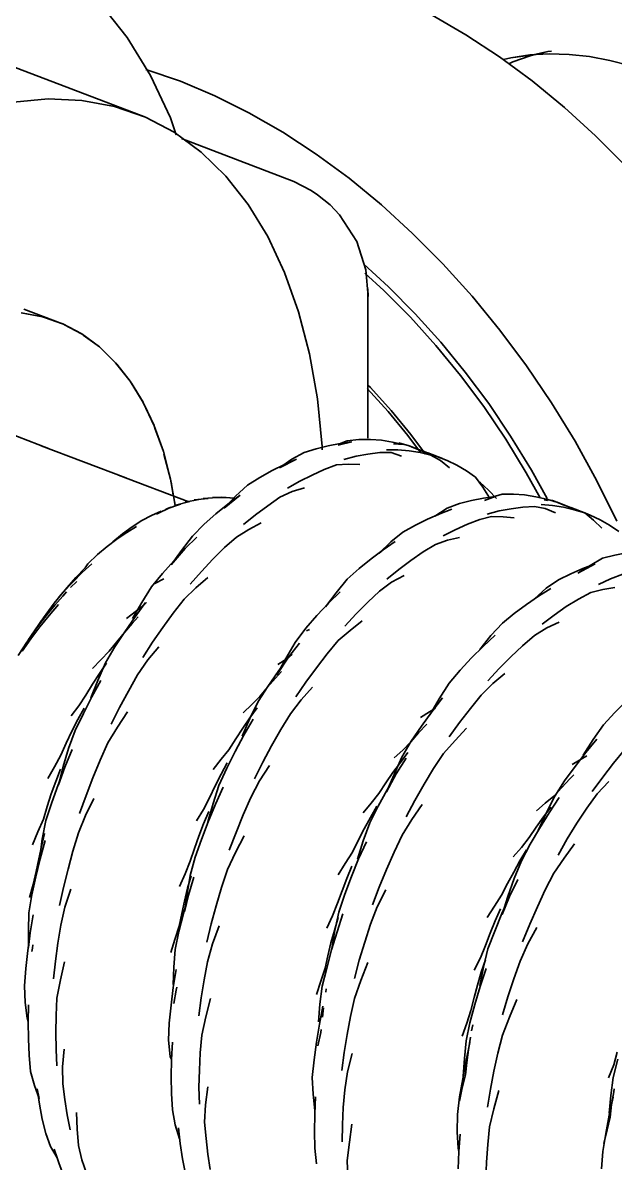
# Model space of a CAD drawing. Header units: millimetres. Extents: x 0 to 420, y 0 to 297.
# Drawn here: x 161.27 to 172.98, y 186.08 to 208.62 of the extents above; entities that cross this region are included whole.
import ezdxf

# ---------------------------------------------------------------- set-up
doc = ezdxf.new("R2010")
doc.units = ezdxf.units.MM
doc.header["$LTSCALE"] = 6
doc.layers.add('VISIVEL', color=7, linetype='Continuous', lineweight=35)

msp = doc.modelspace()

# ---------------------------------------------------------------- linework, layer by layer
at = {"layer": 'VISIVEL'}
for p, q in [((163.334, 208.329), (162.81, 208.989)), ((170.03, 208.381), (169.362, 208.765)), ((163.694, 206.753), (159.85, 208.213)), ((163.794, 207.573), (163.334, 208.329)), ((170.694, 207.945), (170.03, 208.381)), ((170.918, 207.925), (171.358, 207.981)), ((170.918, 207.925), (171.29, 207.981)), ((171.29, 207.981), (171.674, 208.001)), ((171.298, 207.961), (171.65, 208.049)), ((171.65, 208.049), (171.358, 207.981)), ((171.65, 208.049), (171.722, 208.057)), ((171.674, 208.001), (172.07, 207.993)), ((172.07, 207.993), (172.47, 207.949)), ((171.342, 207.469), (170.694, 207.945)), ((170.77, 207.889), (170.918, 207.925)), ((170.894, 207.813), (170.958, 207.845)), ((170.958, 207.845), (171.298, 207.961)), ((172.47, 207.949), (172.874, 207.873)), ((172.874, 207.873), (173.286, 207.765)), ((164.386, 207.461), (163.706, 207.693)), ((164.19, 206.737), (163.794, 207.573)), ((165.066, 207.177), (164.386, 207.461)), ((171.978, 206.945), (171.342, 207.469)), ((161.774, 207.113), (161.086, 207.049)), ((162.442, 207.085), (161.774, 207.113)), ((163.082, 206.965), (162.442, 207.085)), ((165.742, 206.841), (165.066, 207.177)), ((163.694, 206.753), (163.082, 206.965)), ((172.594, 206.381), (171.978, 206.945)), ((164.266, 206.453), (163.694, 206.753)), ((164.306, 206.405), (164.19, 206.737)), ((166.41, 206.457), (165.742, 206.841)), ((164.798, 206.061), (164.266, 206.453)), ((167.07, 206.021), (166.41, 206.457)), ((166.63, 205.481), (164.41, 206.329)), ((173.194, 205.777), (172.594, 206.381)), ((165.286, 205.585), (164.798, 206.061)), ((167.722, 205.545), (167.07, 206.021)), ((165.726, 205.029), (165.286, 205.585)), ((168.358, 205.021), (167.722, 205.545)), ((166.974, 205.301), (166.63, 205.481)), ((166.974, 205.301), (167.098, 205.217)), ((167.346, 205.017), (167.098, 205.217)), ((166.114, 204.393), (165.726, 205.029)), ((167.346, 205.017), (167.534, 204.821)), ((167.534, 204.821), (167.874, 204.293)), ((168.974, 204.457), (168.358, 205.021)), ((166.446, 203.685), (166.114, 204.393)), ((169.574, 203.853), (168.974, 204.457)), ((167.874, 204.293), (168.054, 203.733)), ((168.498, 203.397), (168.01, 203.845)), ((168.054, 203.733), (168.098, 203.209)), ((170.15, 203.217), (169.574, 203.853)), ((166.722, 202.909), (166.446, 203.685)), ((168.41, 203.329), (168.03, 203.673)), ((168.094, 200.409), (168.094, 203.361)), ((168.098, 203.209), (168.094, 203.361)), ((168.934, 202.801), (168.41, 203.329)), ((169.026, 202.865), (168.498, 203.397)), ((170.702, 202.541), (170.15, 203.217)), ((161.242, 202.885), (161.662, 202.809)), ((161.662, 202.809), (161.278, 202.881)), ((162.058, 202.669), (161.294, 202.961)), ((161.662, 202.809), (162.062, 202.669)), ((162.058, 202.669), (161.698, 202.797)), ((166.938, 202.077), (166.722, 202.909)), ((169.438, 202.241), (168.934, 202.801)), ((169.534, 202.305), (169.026, 202.865)), ((162.062, 202.669), (162.438, 202.469)), ((162.434, 202.469), (162.094, 202.649)), ((162.438, 202.469), (162.786, 202.213)), ((162.786, 202.213), (162.466, 202.445)), ((171.226, 201.837), (170.702, 202.541)), ((162.786, 202.213), (163.106, 201.901)), ((163.106, 201.901), (162.814, 202.185)), ((169.922, 201.649), (169.438, 202.241)), ((170.018, 201.713), (169.534, 202.305)), ((163.106, 201.901), (163.394, 201.537)), ((167.094, 201.185), (166.938, 202.077)), ((163.394, 201.537), (163.13, 201.869)), ((170.482, 201.093), (170.018, 201.713)), ((171.722, 201.105), (171.226, 201.837)), ((163.394, 201.537), (163.65, 201.117)), ((163.65, 201.121), (163.418, 201.497)), ((168.142, 201.409), (168.094, 201.457)), ((170.382, 201.033), (169.922, 201.649)), ((168.49, 200.937), (168.078, 201.393)), ((168.55, 200.957), (168.142, 201.409)), ((163.65, 201.117), (163.866, 200.653)), ((163.866, 200.657), (163.67, 201.077)), ((167.19, 200.245), (167.094, 201.185)), ((170.818, 200.389), (170.382, 201.033)), ((170.914, 200.449), (170.482, 201.093)), ((172.186, 200.349), (171.722, 201.105)), ((160.114, 200.845), (161.782, 200.209)), ((168.882, 200.461), (168.49, 200.937)), ((168.942, 200.481), (168.55, 200.957)), ((163.866, 200.653), (164.05, 200.145)), ((164.05, 200.149), (163.882, 200.609)), ((167.682, 200.357), (167.498, 200.285)), ((167.506, 200.273), (167.778, 200.337)), ((167.778, 200.337), (167.542, 200.305)), ((167.914, 200.385), (167.682, 200.357)), ((168.142, 200.385), (167.914, 200.385)), ((168.362, 200.369), (168.142, 200.385)), ((168.578, 200.333), (168.362, 200.369)), ((168.79, 200.285), (168.578, 200.333)), ((168.906, 200.257), (168.702, 200.321)), ((169.13, 200.125), (168.882, 200.461)), ((169.23, 200.093), (168.942, 200.481)), ((171.222, 199.725), (170.818, 200.389)), ((171.326, 199.781), (170.914, 200.449)), ((172.618, 199.569), (172.186, 200.349)), ((161.782, 200.209), (161.638, 200.261)), ((161.638, 200.261), (163.306, 199.625)), ((164.19, 199.597), (164.05, 200.145)), ((164.19, 199.601), (164.062, 200.097)), ((166.83, 200.125), (166.59, 199.993)), ((167.07, 200.201), (166.83, 200.125)), ((167.31, 200.261), (167.07, 200.201)), ((167.19, 200.177), (167.19, 200.245)), ((167.542, 200.305), (167.31, 200.261)), ((168.09, 200.097), (167.858, 200.053)), ((168.326, 200.129), (168.09, 200.097)), ((168.55, 200.125), (168.326, 200.129)), ((168.686, 200.177), (168.462, 200.177)), ((168.758, 200.053), (168.55, 200.125)), ((168.598, 200.301), (168.79, 200.285)), ((168.91, 200.157), (168.686, 200.177)), ((169.11, 200.177), (168.906, 200.257)), ((168.906, 200.257), (168.998, 200.221)), ((169.126, 200.125), (168.91, 200.157)), ((168.998, 200.221), (169.29, 200.109)), ((169.29, 200.109), (169.09, 200.189)), ((169.09, 200.189), (169.382, 200.073)), ((169.302, 200.085), (169.11, 200.177)), ((169.338, 200.077), (169.126, 200.125)), ((169.382, 200.073), (169.182, 200.153)), ((169.182, 200.153), (169.474, 200.041)), ((169.474, 200.041), (169.274, 200.117)), ((169.274, 200.117), (169.566, 200.005)), ((169.566, 200.005), (169.362, 200.085)), ((169.362, 200.085), (169.658, 199.969)), ((166.198, 199.769), (166.442, 199.889)), ((166.346, 199.821), (166.682, 199.997)), ((166.59, 199.993), (166.346, 199.821)), ((166.682, 199.997), (166.442, 199.889)), ((167.47, 199.881), (167.23, 199.789)), ((167.702, 199.897), (167.47, 199.881)), ((167.858, 200.053), (167.618, 199.989)), ((167.93, 199.889), (167.702, 199.897)), ((169.53, 199.969), (169.338, 200.077)), ((169.658, 199.969), (169.454, 200.049)), ((169.706, 199.825), (169.53, 199.969)), ((169.85, 199.877), (169.658, 199.969)), ((170.042, 199.765), (169.85, 199.877)), ((163.306, 199.625), (163.166, 199.681)), ((163.166, 199.681), (164.554, 199.149)), ((166.198, 199.769), (165.958, 199.633)), ((166.746, 199.561), (166.99, 199.681)), ((167.23, 199.789), (166.99, 199.681)), ((170.222, 199.641), (170.042, 199.765)), ((170.366, 199.441), (170.222, 199.641)), ((171.498, 199.229), (171.222, 199.725)), ((171.634, 199.221), (171.326, 199.781)), ((164.282, 199.085), (164.19, 199.597)), ((164.246, 199.281), (164.202, 199.545)), ((165.714, 199.481), (165.478, 199.261)), ((165.958, 199.633), (165.714, 199.481)), ((166.746, 199.561), (166.502, 199.425)), ((166.838, 199.429), (166.598, 199.357)), ((170.474, 199.385), (170.306, 199.541)), ((170.306, 199.541), (170.366, 199.441)), ((170.498, 199.229), (170.366, 199.441)), ((173.014, 198.773), (172.618, 199.569)), ((164.478, 199.145), (164.754, 199.197)), ((164.658, 199.189), (164.938, 199.221)), ((164.658, 199.189), (164.754, 199.197)), ((164.838, 199.217), (165.114, 199.237)), ((164.838, 199.217), (164.938, 199.221)), ((165.018, 199.237), (165.29, 199.237)), ((165.018, 199.237), (165.114, 199.237)), ((165.194, 199.241), (165.462, 199.225)), ((165.194, 199.241), (165.29, 199.237)), ((165.25, 199.025), (165.566, 199.285)), ((165.478, 199.261), (165.25, 199.025)), ((165.566, 199.285), (165.326, 199.105)), ((165.362, 199.233), (165.494, 199.221)), ((165.362, 199.233), (165.462, 199.225)), ((166.354, 199.241), (166.114, 199.073)), ((166.598, 199.357), (166.354, 199.241)), ((170.374, 199.225), (170.138, 199.181)), ((170.606, 199.257), (170.374, 199.225)), ((170.398, 199.181), (170.606, 199.257)), ((170.634, 199.221), (170.474, 199.385)), ((170.746, 199.305), (170.502, 199.229)), ((170.97, 199.305), (170.746, 199.305)), ((171.19, 199.289), (170.97, 199.305)), ((171.41, 199.253), (171.19, 199.289)), ((171.622, 199.205), (171.41, 199.253)), ((171.578, 199.193), (171.642, 199.181)), ((171.738, 199.177), (171.59, 199.197)), ((171.83, 199.145), (171.622, 199.205)), ((164.006, 198.969), (163.818, 198.881)), ((163.914, 198.909), (164.198, 199.045)), ((163.914, 198.909), (164.006, 198.969)), ((164.102, 199.005), (164.386, 199.109)), ((164.102, 199.005), (164.198, 199.045)), ((164.282, 199.081), (164.27, 199.149)), ((164.29, 199.085), (164.57, 199.157)), ((164.29, 199.085), (164.386, 199.109)), ((164.478, 199.145), (164.57, 199.157)), ((165.326, 199.105), (165.086, 198.913)), ((166.114, 199.073), (165.874, 198.897)), ((169.658, 199.025), (169.414, 198.869)), ((169.754, 199.009), (169.514, 198.917)), ((169.902, 199.121), (169.658, 199.025)), ((170.138, 199.181), (169.902, 199.121)), ((170.686, 198.973), (170.45, 198.909)), ((170.922, 199.017), (170.686, 198.973)), ((171.154, 199.049), (170.922, 199.017)), ((171.382, 199.061), (171.154, 199.049)), ((171.598, 199.021), (171.382, 199.061)), ((171.738, 199.077), (171.518, 199.097)), ((171.802, 198.937), (171.598, 199.021)), ((171.938, 199.101), (171.738, 199.177)), ((171.738, 199.177), (172.03, 199.065)), ((171.958, 199.045), (171.738, 199.077)), ((171.766, 199.157), (171.83, 199.145)), ((172.03, 199.065), (171.83, 199.145)), ((171.83, 199.145), (171.918, 199.109)), ((171.918, 199.109), (172.214, 198.993)), ((172.17, 198.997), (171.958, 199.045)), ((172.214, 198.993), (172.01, 199.073)), ((172.01, 199.073), (172.302, 198.961)), ((172.134, 199.005), (172.07, 199.037)), ((172.302, 198.961), (172.102, 199.037)), ((172.102, 199.037), (172.394, 198.925)), ((172.378, 198.933), (172.17, 198.997)), ((163.626, 198.785), (163.434, 198.657)), ((163.818, 198.881), (163.626, 198.785)), ((165.086, 198.913), (164.854, 198.709)), ((165.874, 198.897), (165.634, 198.705)), ((165.982, 198.737), (165.738, 198.605)), ((169.03, 198.689), (169.27, 198.809)), ((169.514, 198.917), (169.27, 198.809)), ((169.414, 198.869), (169.514, 198.917)), ((170.302, 198.801), (170.058, 198.709)), ((170.538, 198.865), (170.302, 198.801)), ((170.766, 198.857), (170.538, 198.865)), ((170.986, 198.833), (170.766, 198.857)), ((172.554, 198.793), (172.378, 198.933)), ((172.394, 198.925), (172.486, 198.889)), ((172.682, 198.797), (172.486, 198.889)), ((172.718, 198.633), (172.554, 198.793)), ((172.87, 198.689), (172.682, 198.797)), ((163.242, 198.517), (163.054, 198.365)), ((163.326, 198.545), (163.13, 198.413)), ((163.434, 198.657), (163.242, 198.517)), ((163.518, 198.665), (163.326, 198.545)), ((164.854, 198.709), (164.626, 198.473)), ((165.738, 198.605), (165.494, 198.457)), ((168.786, 198.553), (168.546, 198.361)), ((169.03, 198.689), (168.786, 198.553)), ((169.578, 198.481), (169.818, 198.601)), ((170.058, 198.709), (169.818, 198.601)), ((173.054, 198.565), (172.87, 198.689)), ((163.13, 198.413), (162.938, 198.269)), ((163.054, 198.365), (163.13, 198.413)), ((164.626, 198.473), (164.41, 198.193)), ((164.71, 198.457), (164.482, 198.229)), ((165.494, 198.457), (165.258, 198.249)), ((168.546, 198.361), (168.314, 198.137)), ((168.634, 198.369), (168.394, 198.205)), ((169.426, 198.309), (169.182, 198.161)), ((169.666, 198.393), (169.426, 198.309)), ((169.666, 198.393), (169.906, 198.449)), ((162.746, 198.113), (162.558, 197.925)), ((162.938, 198.269), (162.746, 198.113)), ((164.206, 197.905), (164.482, 198.229)), ((164.41, 198.193), (164.206, 197.905)), ((164.482, 198.229), (164.258, 197.989)), ((165.258, 198.249), (165.03, 198.021)), ((168.394, 198.205), (168.154, 198.025)), ((168.314, 198.137), (168.394, 198.205)), ((169.182, 198.161), (168.942, 197.993)), ((172.97, 198.101), (172.73, 198.041)), ((173.202, 198.145), (172.97, 198.101)), ((162.502, 197.849), (162.322, 197.657)), ((162.638, 197.925), (162.446, 197.753)), ((162.502, 197.849), (162.558, 197.925)), ((164.258, 197.989), (164.034, 197.733)), ((165.03, 198.021), (164.806, 197.777)), ((167.918, 197.833), (167.682, 197.625)), ((168.154, 198.025), (167.918, 197.833)), ((168.942, 197.993), (168.702, 197.817)), ((172.342, 197.837), (172.102, 197.729)), ((172.242, 197.741), (172.582, 197.929)), ((172.486, 197.897), (172.242, 197.741)), ((172.582, 197.929), (172.342, 197.837)), ((172.73, 198.041), (172.486, 197.897)), ((162.322, 197.657), (162.146, 197.457)), ((162.446, 197.753), (162.258, 197.565)), ((164.034, 197.733), (163.818, 197.473)), ((164.058, 197.629), (163.882, 197.537)), ((164.806, 197.777), (164.582, 197.525)), ((164.926, 197.657), (164.69, 197.453)), ((167.682, 197.625), (167.466, 197.357)), ((168.702, 197.817), (168.466, 197.625)), ((168.806, 197.697), (168.562, 197.565)), ((171.858, 197.609), (171.618, 197.449)), ((171.858, 197.609), (172.102, 197.729)), ((172.89, 197.629), (172.65, 197.521)), ((173.13, 197.721), (172.89, 197.629)), ((162.146, 197.457), (161.974, 197.249)), ((162.258, 197.565), (162.07, 197.369)), ((162.338, 197.581), (162.218, 197.461)), ((163.818, 197.473), (163.622, 197.165)), ((164.69, 197.453), (164.458, 197.229)), ((168.322, 197.385), (168.09, 197.169)), ((168.562, 197.565), (168.322, 197.385)), ((171.618, 197.449), (171.382, 197.237)), ((171.706, 197.437), (171.466, 197.289)), ((172.498, 197.361), (172.738, 197.417)), ((172.974, 197.457), (172.738, 197.417)), ((162.07, 197.369), (161.89, 197.149)), ((162.062, 197.289), (161.906, 197.113)), ((161.974, 197.249), (162.022, 197.313)), ((162.022, 197.313), (162.07, 197.369)), ((162.138, 197.373), (162.062, 197.289)), ((163.622, 197.165), (163.442, 196.845)), ((163.698, 197.161), (163.49, 196.881)), ((163.718, 197.165), (163.662, 197.113)), ((164.458, 197.229), (164.246, 196.953)), ((167.466, 197.357), (167.254, 197.077)), ((167.542, 197.377), (167.314, 197.149)), ((168.09, 197.169), (167.858, 196.941)), ((171.466, 197.289), (171.226, 197.125)), ((171.382, 197.237), (171.466, 197.289)), ((172.254, 197.229), (172.014, 197.081)), ((172.498, 197.361), (172.254, 197.229)), ((161.682, 196.861), (161.89, 197.149)), ((161.89, 197.149), (161.718, 196.913)), ((161.906, 197.113), (161.754, 196.929)), ((161.978, 197.121), (161.794, 196.905)), ((163.494, 196.977), (163.322, 196.849)), ((163.662, 197.113), (163.494, 196.977)), ((164.246, 196.953), (164.038, 196.669)), ((167.314, 197.149), (167.086, 196.909)), ((167.254, 197.077), (167.314, 197.149)), ((167.858, 196.941), (167.634, 196.697)), ((170.986, 196.945), (170.75, 196.753)), ((171.226, 197.125), (170.986, 196.945)), ((172.014, 197.081), (171.774, 196.913)), ((161.418, 196.477), (161.606, 196.753)), ((161.45, 196.525), (161.642, 196.805)), ((161.606, 196.753), (161.45, 196.525)), ((161.602, 196.737), (161.458, 196.537)), ((161.482, 196.573), (161.682, 196.861)), ((161.642, 196.805), (161.482, 196.573)), ((161.754, 196.929), (161.602, 196.737)), ((161.794, 196.905), (161.61, 196.681)), ((163.434, 196.749), (163.282, 196.573)), ((163.49, 196.881), (163.286, 196.585)), ((163.554, 196.877), (163.434, 196.749)), ((167.086, 196.909), (166.866, 196.653)), ((167.982, 196.801), (167.742, 196.613)), ((170.75, 196.753), (170.522, 196.509)), ((171.774, 196.913), (171.534, 196.737)), ((171.874, 196.777), (171.63, 196.661)), ((161.458, 196.537), (161.318, 196.329)), ((161.382, 196.429), (161.57, 196.697)), ((161.57, 196.697), (161.418, 196.477)), ((161.61, 196.681), (161.434, 196.445)), ((163.286, 196.585), (163.094, 196.285)), ((163.282, 196.573), (163.13, 196.389)), ((164.038, 196.669), (163.834, 196.377)), ((166.866, 196.653), (166.658, 196.373)), ((166.938, 196.629), (166.878, 196.605)), ((167.742, 196.613), (167.506, 196.409)), ((170.522, 196.509), (170.306, 196.237)), ((170.606, 196.517), (170.37, 196.297)), ((171.386, 196.509), (171.15, 196.305)), ((171.63, 196.661), (171.386, 196.509)), ((161.182, 196.117), (161.35, 196.381)), ((161.318, 196.329), (161.182, 196.117)), ((161.434, 196.445), (161.258, 196.201)), ((163.094, 196.285), (162.906, 195.973)), ((163.13, 196.389), (162.982, 196.201)), ((163.834, 196.377), (163.642, 196.077)), ((163.962, 196.289), (163.742, 196.029)), ((166.658, 196.373), (166.47, 196.057)), ((166.738, 196.357), (166.526, 196.081)), ((167.506, 196.409), (167.286, 196.149)), ((170.37, 196.297), (170.142, 196.069)), ((170.306, 196.237), (170.37, 196.297)), ((171.15, 196.305), (170.918, 196.089)), ((162.814, 196.033), (162.65, 195.861)), ((162.982, 196.201), (162.814, 196.033)), ((163.742, 196.029), (163.542, 195.733)), ((166.29, 195.737), (166.526, 196.081)), ((166.47, 196.057), (166.29, 195.737)), ((166.49, 196.049), (166.314, 195.937)), ((166.526, 196.081), (166.318, 195.801)), ((166.598, 196.141), (166.49, 196.049)), ((167.286, 196.149), (167.074, 195.873)), ((170.142, 196.069), (169.918, 195.829)), ((170.918, 196.089), (170.69, 195.861)), ((162.906, 195.973), (162.754, 195.625)), ((162.926, 195.965), (162.786, 195.761)), ((167.074, 195.873), (166.866, 195.589)), ((169.918, 195.829), (169.698, 195.569)), ((170.69, 195.861), (170.466, 195.617)), ((162.754, 195.625), (162.614, 195.277)), ((162.814, 195.621), (162.638, 195.297)), ((162.786, 195.761), (162.65, 195.549)), ((163.542, 195.733), (163.362, 195.413)), ((166.266, 195.669), (166.11, 195.493)), ((166.318, 195.801), (166.118, 195.505)), ((166.386, 195.797), (166.266, 195.669)), ((166.866, 195.589), (166.666, 195.297)), ((170.802, 195.757), (170.562, 195.565)), ((162.65, 195.549), (162.518, 195.333)), ((163.362, 195.413), (163.186, 195.089)), ((166.118, 195.505), (165.922, 195.205)), ((166.11, 195.493), (165.958, 195.309)), ((166.998, 195.489), (166.774, 195.237)), ((169.698, 195.569), (169.502, 195.261)), ((170.562, 195.565), (170.334, 195.329)), ((162.518, 195.333), (162.382, 195.121)), ((162.638, 195.297), (162.47, 194.969)), ((165.798, 195.145), (165.626, 194.985)), ((165.922, 195.205), (165.758, 194.869)), ((165.958, 195.309), (165.798, 195.145)), ((166.774, 195.237), (166.562, 194.961)), ((169.502, 195.261), (169.314, 194.945)), ((169.57, 195.277), (169.358, 195.001)), ((170.334, 195.329), (170.118, 195.069)), ((173.202, 195.217), (172.974, 194.989)), ((162.382, 195.121), (162.226, 194.921)), ((162.47, 194.969), (162.31, 194.633)), ((162.482, 195.077), (162.358, 194.853)), ((163.186, 195.089), (163.018, 194.757)), ((163.342, 195.001), (163.142, 194.701)), ((165.902, 195.085), (165.758, 194.885)), ((166.562, 194.961), (166.374, 194.653)), ((169.31, 195.005), (169.13, 194.893)), ((169.358, 195.001), (169.15, 194.721)), ((169.426, 195.073), (169.31, 195.005)), ((169.314, 194.945), (169.358, 195.001)), ((170.118, 195.069), (169.906, 194.793)), ((172.974, 194.989), (172.746, 194.749)), ((162.358, 194.853), (162.242, 194.621)), ((163.142, 194.701), (162.95, 194.389)), ((165.618, 194.681), (165.482, 194.469)), ((165.758, 194.869), (165.606, 194.521)), ((165.758, 194.885), (165.618, 194.681)), ((165.826, 194.861), (165.642, 194.541)), ((169.15, 194.721), (168.95, 194.425)), ((169.254, 194.761), (169.094, 194.589)), ((169.906, 194.793), (169.698, 194.509)), ((170.042, 194.677), (169.814, 194.437)), ((172.746, 194.749), (172.542, 194.453)), ((162.242, 194.621), (162.13, 194.385)), ((162.31, 194.633), (162.178, 194.281)), ((165.482, 194.469), (165.346, 194.253)), ((165.642, 194.541), (165.47, 194.217)), ((166.374, 194.653), (166.19, 194.333)), ((169.094, 194.589), (168.942, 194.413)), ((172.542, 194.453), (172.346, 194.149)), ((172.618, 194.461), (172.398, 194.197)), ((162.13, 194.385), (162.026, 194.145)), ((162.178, 194.281), (162.07, 193.921)), ((162.25, 194.257), (162.106, 193.909)), ((162.95, 194.389), (162.798, 194.045)), ((165.346, 194.253), (165.19, 194.065)), ((166.19, 194.333), (166.014, 194.009)), ((168.782, 194.245), (168.61, 194.097)), ((168.95, 194.425), (168.766, 194.105)), ((168.942, 194.413), (168.782, 194.245)), ((169.814, 194.437), (169.586, 194.181)), ((173.162, 194.249), (172.946, 193.989)), ((162.026, 194.145), (161.898, 193.917)), ((162.798, 194.045), (162.654, 193.701)), ((165.19, 194.065), (165.034, 193.861)), ((165.47, 194.217), (165.302, 193.889)), ((166.014, 194.009), (165.85, 193.677)), ((168.734, 194.005), (168.586, 193.805)), ((168.766, 194.105), (168.61, 193.765)), ((168.846, 194.089), (168.654, 193.781)), ((168.882, 194.197), (168.734, 194.005)), ((169.586, 194.181), (169.39, 193.881)), ((172.306, 194.065), (172.13, 193.965)), ((172.398, 194.197), (172.186, 193.921)), ((172.422, 194.133), (172.306, 194.065)), ((172.346, 194.149), (172.398, 194.197)), ((161.898, 193.917), (161.766, 193.685)), ((162.018, 193.869), (161.922, 193.625)), ((162.106, 193.909), (161.974, 193.561)), ((162.07, 193.921), (161.978, 193.561)), ((161.978, 193.561), (162.106, 193.909)), ((165.302, 193.889), (165.146, 193.549)), ((165.314, 193.997), (165.19, 193.773)), ((166.15, 193.941), (165.95, 193.637)), ((168.586, 193.805), (168.446, 193.601)), ((168.462, 193.421), (168.654, 193.781)), ((168.654, 193.781), (168.474, 193.461)), ((169.39, 193.881), (169.202, 193.573)), ((172.186, 193.921), (171.978, 193.641)), ((172.946, 193.989), (172.734, 193.713)), ((161.922, 193.625), (161.834, 193.381)), ((161.974, 193.561), (161.846, 193.209)), ((162.654, 193.701), (162.522, 193.349)), ((165.19, 193.773), (165.074, 193.541)), ((165.95, 193.637), (165.778, 193.309)), ((168.446, 193.601), (168.31, 193.389)), ((168.61, 193.765), (168.462, 193.421)), ((169.202, 193.573), (169.022, 193.253)), ((171.978, 193.641), (171.786, 193.337)), ((172.082, 193.681), (171.926, 193.509)), ((172.162, 193.761), (172.082, 193.681)), ((172.734, 193.713), (172.526, 193.429)), ((172.854, 193.625), (172.626, 193.385)), ((161.834, 193.381), (161.754, 193.133)), ((162.522, 193.349), (162.394, 192.997)), ((165.074, 193.541), (164.962, 193.305)), ((165.146, 193.549), (165.034, 193.189)), ((165.234, 193.517), (165.082, 193.177)), ((168.31, 193.389), (168.158, 193.197)), ((168.474, 193.461), (168.298, 193.137)), ((171.77, 193.337), (171.598, 193.197)), ((171.786, 193.337), (171.618, 193.001)), ((171.926, 193.509), (171.77, 193.337)), ((172.626, 193.385), (172.418, 193.101)), ((161.754, 193.133), (161.678, 192.881)), ((161.846, 193.209), (161.73, 192.853)), ((162.674, 193.293), (162.51, 192.957)), ((164.962, 193.305), (164.842, 193.073)), ((165.034, 193.189), (164.93, 192.829)), ((165.082, 193.177), (164.938, 192.829)), ((165.778, 193.309), (165.63, 192.965)), ((168.158, 193.197), (167.998, 193.005)), ((168.298, 193.137), (168.13, 192.809)), ((168.27, 193.141), (168.142, 192.917)), ((169.022, 193.253), (168.846, 192.929)), ((169.162, 193.173), (168.958, 192.877)), ((171.598, 193.197), (171.422, 193.045)), ((171.71, 193.117), (171.562, 192.925)), ((171.87, 193.313), (171.674, 193.009)), ((172.418, 193.101), (172.222, 192.801)), ((161.678, 192.881), (161.566, 192.633)), ((162.51, 192.957), (162.37, 192.609)), ((164.842, 193.073), (164.702, 192.849)), ((164.946, 193.033), (164.846, 192.789)), ((165.63, 192.965), (165.486, 192.621)), ((168.142, 192.917), (168.018, 192.693)), ((168.958, 192.877), (168.77, 192.565)), ((171.562, 192.925), (171.418, 192.725)), ((171.618, 193.001), (171.458, 192.661)), ((171.674, 193.009), (171.486, 192.701)), ((161.73, 192.853), (161.658, 192.489)), ((164.846, 192.789), (164.754, 192.545)), ((164.938, 192.829), (164.802, 192.481)), ((168.018, 192.693), (167.902, 192.461)), ((168.13, 192.809), (168.002, 192.453)), ((171.418, 192.725), (171.278, 192.521)), ((171.486, 192.701), (171.302, 192.385)), ((172.222, 192.801), (172.034, 192.493)), ((161.566, 192.633), (161.462, 192.377)), ((161.658, 192.489), (161.606, 192.133)), ((161.714, 192.461), (161.618, 192.101)), ((161.702, 192.597), (161.642, 192.345)), ((162.37, 192.609), (162.262, 192.253)), ((164.754, 192.545), (164.666, 192.301)), ((164.802, 192.481), (164.678, 192.129)), ((165.486, 192.621), (165.35, 192.269)), ((165.65, 192.553), (165.478, 192.225)), ((167.902, 192.461), (167.79, 192.229)), ((168.002, 192.453), (167.89, 192.093)), ((168.062, 192.437), (167.91, 192.097)), ((168.77, 192.565), (168.61, 192.229)), ((171.278, 192.521), (171.13, 192.325)), ((172.034, 192.493), (171.85, 192.173)), ((161.642, 192.345), (161.586, 192.097)), ((162.262, 192.253), (162.166, 191.893)), ((164.666, 192.301), (164.582, 192.053)), ((165.478, 192.225), (165.318, 191.885)), ((167.79, 192.229), (167.646, 192.009)), ((168.61, 192.229), (168.458, 191.885)), ((171.13, 192.325), (170.966, 192.141)), ((171.23, 192.277), (171.098, 192.061)), ((171.302, 192.385), (171.13, 192.057)), ((172.178, 192.393), (171.97, 192.113)), ((161.618, 192.101), (161.53, 191.745)), ((161.586, 192.097), (161.538, 191.845)), ((164.582, 192.053), (164.478, 191.805)), ((164.678, 192.129), (164.582, 191.769)), ((167.646, 192.009), (167.506, 191.781)), ((167.91, 192.097), (167.766, 191.749)), ((171.098, 192.061), (170.974, 191.837)), ((171.13, 192.057), (170.982, 191.713)), ((171.97, 192.113), (171.766, 191.813)), ((161.538, 191.845), (161.478, 191.593)), ((162.166, 191.893), (162.078, 191.533)), ((164.478, 191.805), (164.366, 191.553)), ((164.582, 191.769), (164.518, 191.409)), ((164.598, 191.765), (164.53, 191.517)), ((165.318, 191.885), (165.198, 191.529)), ((167.766, 191.749), (167.634, 191.401)), ((167.778, 191.953), (167.678, 191.709)), ((168.458, 191.885), (168.314, 191.541)), ((170.974, 191.837), (170.85, 191.613)), ((171.766, 191.813), (171.598, 191.485)), ((161.478, 191.593), (161.402, 191.333)), ((161.53, 191.745), (161.45, 191.385)), ((162.078, 191.533), (161.998, 191.177)), ((164.65, 191.737), (164.546, 191.381)), ((165.198, 191.529), (165.094, 191.173)), ((167.678, 191.709), (167.582, 191.465)), ((168.314, 191.541), (168.182, 191.189)), ((170.85, 191.613), (170.734, 191.381)), ((170.982, 191.713), (170.858, 191.357)), ((171.054, 191.693), (170.894, 191.357)), ((161.45, 191.385), (161.394, 191.029)), ((162.222, 191.501), (162.102, 191.141)), ((164.546, 191.381), (164.446, 191.021)), ((164.518, 191.409), (164.466, 191.053)), ((164.466, 191.053), (164.546, 191.381)), ((164.53, 191.517), (164.47, 191.265)), ((167.582, 191.465), (167.494, 191.221)), ((167.634, 191.401), (167.518, 191.045)), ((168.45, 191.485), (168.278, 191.153)), ((170.734, 191.381), (170.594, 191.165)), ((170.894, 191.357), (170.742, 191.017)), ((170.858, 191.357), (170.746, 191.001)), ((170.746, 191.001), (170.894, 191.357)), ((171.598, 191.485), (171.442, 191.149)), ((162.102, 191.141), (162.022, 190.785)), ((164.47, 191.265), (164.414, 191.017)), ((165.094, 191.173), (164.994, 190.813)), ((167.494, 191.221), (167.394, 190.973)), ((168.278, 191.153), (168.146, 190.805)), ((170.594, 191.165), (170.45, 190.941)), ((170.714, 191.109), (170.606, 190.873)), ((171.442, 191.149), (171.29, 190.805)), ((161.394, 191.029), (161.382, 190.685)), ((161.474, 190.993), (161.418, 190.637)), ((164.446, 191.021), (164.358, 190.665)), ((164.414, 191.017), (164.362, 190.765)), ((167.394, 190.973), (167.278, 190.729)), ((167.506, 190.937), (167.43, 190.685)), ((167.518, 191.045), (167.442, 190.681)), ((167.598, 191.013), (167.482, 190.657)), ((170.606, 190.873), (170.506, 190.629)), ((170.742, 191.017), (170.598, 190.669)), ((161.418, 190.637), (161.37, 190.285)), ((161.382, 190.685), (161.382, 190.349)), ((161.382, 190.349), (161.418, 190.637)), ((162.022, 190.785), (161.966, 190.429)), ((164.362, 190.765), (164.278, 190.505)), ((164.358, 190.665), (164.282, 190.305)), ((164.994, 190.813), (164.906, 190.453)), ((165.15, 190.777), (165.022, 190.421)), ((167.43, 190.685), (167.362, 190.437)), ((167.482, 190.657), (167.374, 190.301)), ((167.442, 190.681), (167.378, 190.325)), ((168.146, 190.805), (168.03, 190.449)), ((170.506, 190.629), (170.414, 190.385)), ((170.598, 190.669), (170.462, 190.321)), ((171.29, 190.805), (171.146, 190.461)), ((171.434, 190.741), (171.254, 190.417)), ((161.47, 190.397), (161.462, 190.333)), ((161.966, 190.429), (161.918, 190.077)), ((164.278, 190.505), (164.198, 190.245)), ((165.022, 190.421), (164.922, 190.061)), ((167.362, 190.437), (167.302, 190.185)), ((168.03, 190.449), (167.922, 190.093)), ((171.254, 190.417), (171.102, 190.077)), ((161.37, 190.285), (161.334, 189.933)), ((161.462, 190.333), (161.45, 190.269)), ((164.282, 190.305), (164.254, 189.957)), ((167.302, 190.185), (167.246, 189.937)), ((167.374, 190.301), (167.278, 189.941)), ((170.414, 190.385), (170.318, 190.141)), ((170.462, 190.321), (170.378, 189.957)), ((161.918, 190.077), (161.882, 189.725)), ((162.094, 190.065), (162.014, 189.705)), ((164.254, 189.957), (164.242, 189.613)), ((164.922, 190.061), (164.854, 189.705)), ((167.922, 190.093), (167.826, 189.733)), ((168.09, 190.049), (167.95, 189.697)), ((170.318, 190.141), (170.194, 189.901)), ((170.378, 189.957), (170.302, 189.597)), ((170.418, 190.105), (170.334, 189.857)), ((171.102, 190.077), (170.978, 189.725)), ((161.334, 189.933), (161.306, 189.589)), ((164.306, 189.913), (164.246, 189.557)), ((167.246, 189.937), (167.162, 189.681)), ((167.278, 189.941), (167.19, 189.585)), ((170.334, 189.857), (170.258, 189.605)), ((170.43, 189.933), (170.314, 189.577)), ((170.978, 189.725), (170.858, 189.369)), ((161.306, 189.589), (161.318, 189.261)), ((162.014, 189.705), (161.946, 189.345)), ((164.246, 189.557), (164.202, 189.205)), ((164.306, 189.501), (164.258, 189.237)), ((164.318, 189.561), (164.306, 189.501)), ((164.854, 189.705), (164.794, 189.349)), ((167.162, 189.681), (167.074, 189.421)), ((167.19, 189.585), (167.142, 189.229)), ((167.27, 189.529), (167.258, 189.465)), ((167.95, 189.697), (167.83, 189.341)), ((170.258, 189.605), (170.19, 189.357)), ((170.314, 189.577), (170.206, 189.221)), ((161.946, 189.345), (161.93, 189.001)), ((164.794, 189.349), (164.75, 188.997)), ((164.982, 189.337), (164.89, 188.977)), ((167.83, 189.341), (167.75, 188.981)), ((170.19, 189.357), (170.13, 189.105)), ((170.858, 189.369), (170.754, 189.013)), ((171.038, 189.317), (170.89, 188.973)), ((161.318, 189.261), (161.358, 188.949)), ((161.382, 189.213), (161.378, 188.873)), ((164.202, 189.205), (164.162, 188.853)), ((167.142, 189.229), (167.118, 188.881)), ((167.202, 189.189), (167.134, 188.833)), ((167.218, 189.157), (167.198, 188.973)), ((170.13, 189.105), (170.05, 188.853)), ((170.206, 189.221), (170.106, 188.861)), ((161.358, 188.949), (161.378, 188.873)), ((161.378, 188.873), (161.382, 188.541)), ((161.93, 189.001), (161.926, 188.665)), ((164.162, 188.853), (164.15, 188.513)), ((164.89, 188.977), (164.81, 188.613)), ((167.134, 188.833), (167.078, 188.477)), ((167.75, 188.981), (167.682, 188.625)), ((170.05, 188.853), (169.958, 188.597)), ((170.106, 188.861), (170.034, 188.505)), ((170.166, 188.821), (170.142, 188.697)), ((170.89, 188.973), (170.75, 188.617)), ((161.926, 188.665), (161.93, 188.333)), ((164.81, 188.613), (164.778, 188.265)), ((167.162, 188.665), (167.106, 188.405)), ((167.17, 188.725), (167.162, 188.665)), ((167.682, 188.625), (167.626, 188.269)), ((170.75, 188.617), (170.658, 188.261)), ((161.382, 188.541), (161.398, 188.217)), ((164.15, 188.513), (164.182, 188.193)), ((164.23, 188.473), (164.214, 188.133)), ((167.078, 188.477), (167.03, 188.125)), ((170.034, 188.505), (170.002, 188.153)), ((170.11, 188.469), (170.034, 188.113)), ((170.118, 188.573), (170.078, 188.325)), ((161.398, 188.217), (161.426, 187.897)), ((161.93, 188.333), (161.946, 188.009)), ((162.09, 188.341), (162.058, 187.989)), ((164.182, 188.193), (164.214, 188.133)), ((164.778, 188.265), (164.762, 187.921)), ((167.626, 188.269), (167.578, 187.917)), ((167.782, 188.249), (167.69, 187.889)), ((170.002, 188.153), (169.978, 187.805)), ((170.078, 188.325), (170.046, 188.077)), ((170.658, 188.261), (170.582, 187.901)), ((173.022, 188.277), (172.95, 188.025)), ((162.058, 187.989), (162.062, 187.653)), ((164.214, 188.133), (164.206, 187.793)), ((164.762, 187.921), (164.754, 187.585)), ((167.03, 188.125), (166.994, 187.777)), ((170.034, 188.113), (169.966, 187.753)), ((169.978, 187.805), (170.034, 188.113)), ((170.046, 188.077), (170.022, 187.833)), ((172.95, 188.025), (172.85, 187.769)), ((173.034, 188.141), (172.942, 187.781)), ((161.426, 187.897), (161.506, 187.621)), ((164.206, 187.793), (164.214, 187.461)), ((166.994, 187.777), (167.014, 187.449)), ((167.69, 187.889), (167.634, 187.533)), ((169.966, 187.753), (169.906, 187.397)), ((170.022, 187.833), (169.958, 187.573)), ((170.582, 187.901), (170.514, 187.545)), ((172.942, 187.781), (172.894, 187.425)), ((161.506, 187.621), (161.598, 187.361)), ((161.598, 187.361), (161.554, 187.553)), ((161.554, 187.553), (161.602, 187.249)), ((162.062, 187.653), (162.102, 187.345)), ((164.754, 187.585), (164.762, 187.253)), ((164.93, 187.593), (164.886, 187.241)), ((167.634, 187.533), (167.606, 187.185)), ((169.958, 187.573), (169.902, 187.309)), ((170.514, 187.545), (170.454, 187.189)), ((170.682, 187.521), (170.582, 187.161)), ((172.95, 187.493), (172.91, 187.245)), ((172.962, 187.553), (172.95, 187.493)), ((161.602, 187.249), (161.658, 186.957)), ((162.102, 187.345), (162.146, 187.041)), ((164.214, 187.461), (164.23, 187.137)), ((167.014, 187.449), (167.046, 187.129)), ((167.058, 187.393), (167.042, 187.053)), ((167.046, 187.129), (167.058, 187.393)), ((169.906, 187.397), (169.862, 187.045)), ((172.894, 187.425), (172.862, 187.073)), ((172.942, 187.389), (172.862, 187.033)), ((172.91, 187.245), (172.878, 186.997)), ((162.146, 187.041), (162.206, 186.745)), ((162.334, 187.085), (162.346, 186.757)), ((164.23, 187.137), (164.286, 186.841)), ((164.886, 187.241), (164.866, 186.893)), ((167.042, 187.053), (167.038, 186.713)), ((167.606, 187.185), (167.59, 186.841)), ((169.862, 187.045), (169.858, 186.705)), ((170.582, 187.161), (170.498, 186.801)), ((172.862, 187.033), (172.794, 186.673)), ((161.658, 186.957), (161.726, 186.669)), ((164.286, 186.841), (164.37, 186.569)), ((164.866, 186.893), (164.894, 186.573)), ((167.59, 186.841), (167.586, 186.505)), ((167.778, 186.853), (167.726, 186.497)), ((170.498, 186.801), (170.462, 186.453)), ((172.878, 186.997), (172.822, 186.741)), ((161.726, 186.669), (161.818, 186.413)), ((162.346, 186.757), (162.37, 186.433)), ((164.37, 186.569), (164.346, 186.785)), ((164.346, 186.785), (164.382, 186.473)), ((164.894, 186.573), (164.93, 186.265)), ((167.038, 186.713), (167.042, 186.381)), ((169.858, 186.705), (169.878, 186.381)), ((169.914, 186.661), (169.89, 186.313)), ((172.794, 186.673), (172.738, 186.317)), ((172.822, 186.741), (172.758, 186.477)), ((161.818, 186.413), (161.95, 186.193)), ((161.95, 186.193), (161.894, 186.361)), ((161.894, 186.361), (161.982, 186.093)), ((162.37, 186.433), (162.442, 186.149)), ((164.382, 186.473), (164.43, 186.169)), ((167.042, 186.381), (167.078, 186.069)), ((167.726, 186.497), (167.686, 186.141)), ((169.878, 186.381), (169.89, 186.313)), ((170.462, 186.453), (170.438, 186.105)), ((162.442, 186.149), (162.53, 185.885)), ((164.43, 186.169), (164.486, 185.877)), ((164.93, 186.265), (164.978, 185.961)), ((167.686, 186.141), (167.698, 185.813)), ((169.89, 186.313), (169.874, 185.973)), ((172.738, 186.317), (172.71, 185.973)), ((161.982, 186.093), (162.078, 185.841)), ((170.438, 186.105), (170.422, 185.761))]:
    msp.add_line(p, q, dxfattribs=at)

doc.saveas('drawing.dxf')
